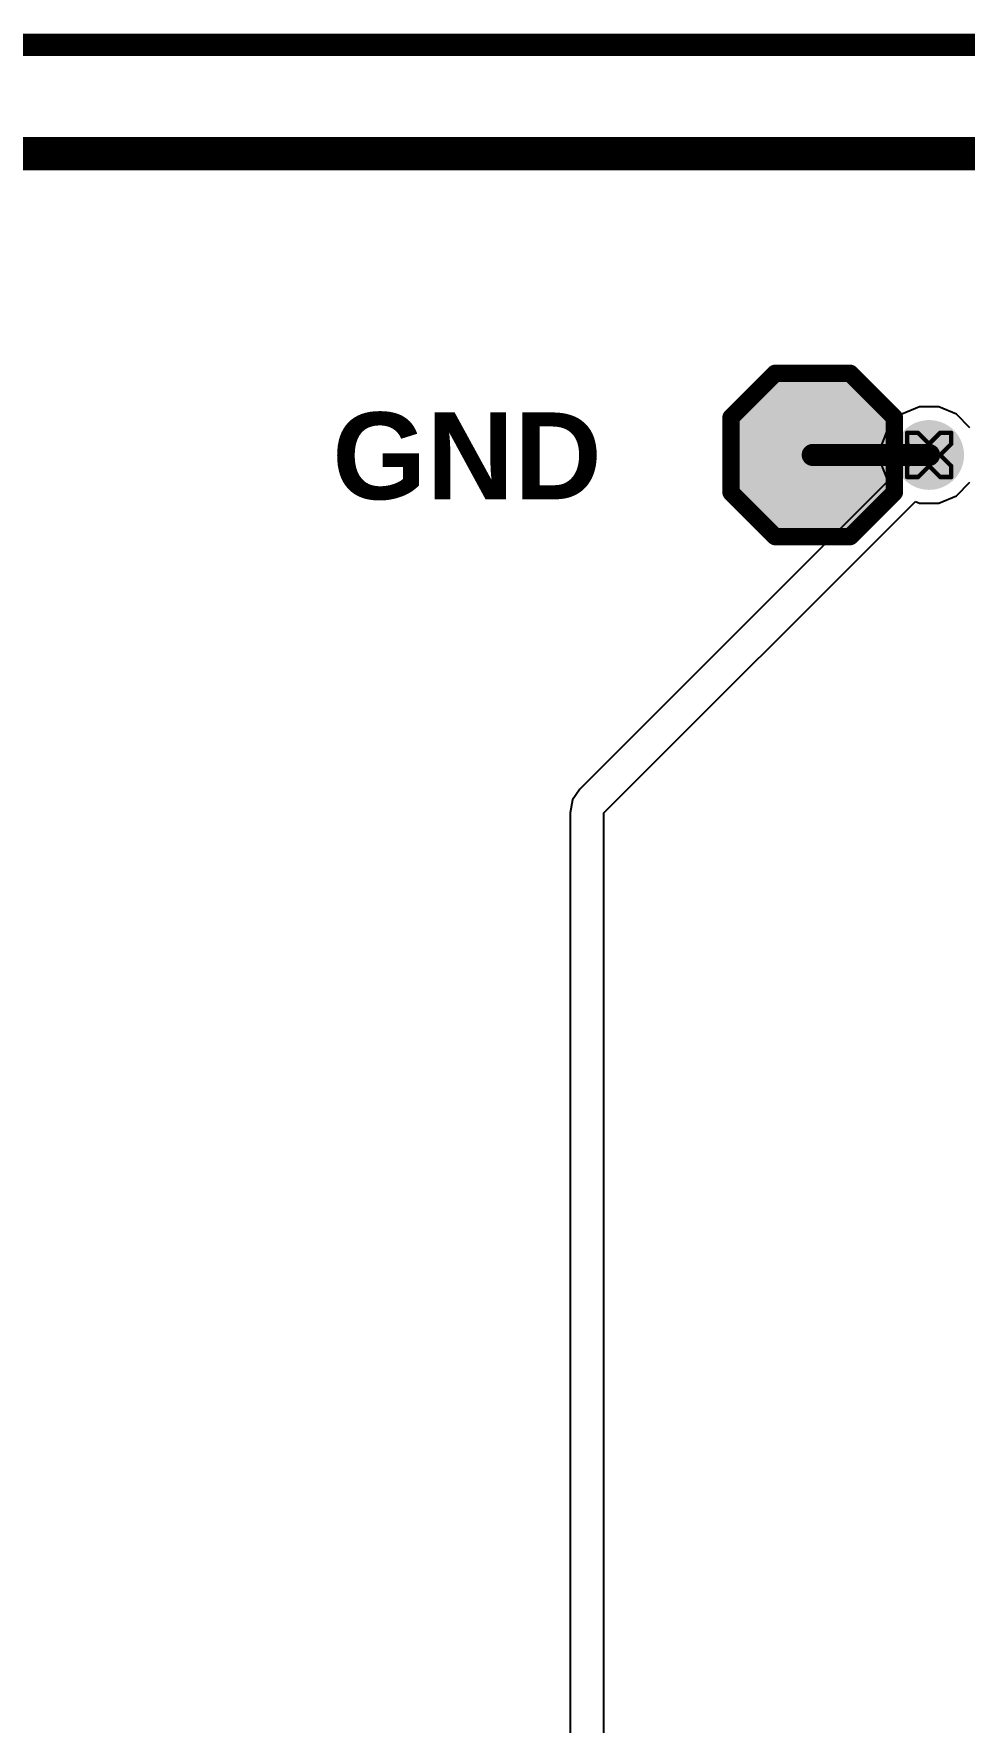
# Model space of a CAD drawing. Header units: inches. Extents: x 0 to 5379, y 0 to 5429.
# Drawn here: x 48.04 to 58.75, y 88.91 to 108.35 of the extents above; entities that cross this region are included whole.
import ezdxf

# ---------------------------------------------------------------- set-up
doc = ezdxf.new("R2010")
doc.units = ezdxf.units.IN
for name, color, linetype in [('Bottom Layer', 5, 'Continuous'), ('Bottom Solder', 6, 'Continuous'), ('Drill Drawing', 1, 'Continuous'), ('GND01', 16, 'Continuous'), ('GND02', 76, 'Continuous'), ('PWR', 156, 'Continuous'), ('SIG 01', 90, 'Continuous'), ('Top Layer', 1, 'Continuous'), ('Top Overlay', 2, 'Continuous'), ('Top Paste', 8, 'Continuous'), ('Top Solder', 216, 'Continuous'), ('Via Holes', 16, 'Continuous')]:
    doc.layers.add(name, color=color, linetype=linetype)
doc.styles.add('Arial_Bold', font='', dxfattribs={"height": 0.2})
doc.styles.get('Arial_Bold').set_extended_font_data('Arial', bold=True)

# ---------------------------------------------------------------- blocks, each defined once
blk = doc.blocks.new('T__________185')
at = {"layer": 'Top Layer'}
blk.add_hatch(color=1, dxfattribs=at).paths.add_polyline_path([(0.381, 0.762), (-0.381, 0.762), (-0.762, 0.381), (-0.762, -0.381), (-0.381, -0.762), (0.381, -0.762), (0.762, -0.381), (0.762, 0.381)])
at = {"layer": 'Top Paste'}
blk.add_hatch(color=8, dxfattribs=at).paths.add_polyline_path([(0.381, 0.762), (-0.381, 0.762), (-0.762, 0.381), (-0.762, -0.381), (-0.381, -0.762), (0.381, -0.762), (0.762, -0.381), (0.762, 0.381)])
at = {"layer": 'Top Solder'}
blk.add_hatch(color=216, dxfattribs=at).paths.add_polyline_path([(0.432, 0.864), (-0.432, 0.864), (-0.864, 0.432), (-0.864, -0.432), (-0.432, -0.864), (0.432, -0.864), (0.864, -0.432), (0.864, 0.432)])
at = {"layer": 'Top Overlay'}
for points in [[(-0.432, 0.94, 0.2, 0.2, 0), (-0.94, 0.432, 0.2, 0.2, 0)], [(0.432, 0.94, 0.2, 0.2, 0), (-0.432, 0.94, 0.2, 0.2, 0)], [(0.94, 0.432, 0.2, 0.2, 0), (0.432, 0.94, 0.2, 0.2, 0)], [(-0.94, 0.432, 0.2, 0.2, 0), (-0.94, -0.432, 0.2, 0.2, 0)], [(0.94, 0.432, 0.2, 0.2, 0), (0.94, -0.432, 0.2, 0.2, 0)], [(-0.432, -0.94, 0.2, 0.2, 0), (-0.94, -0.432, 0.2, 0.2, 0)], [(0.94, -0.432, 0.2, 0.2, 0), (0.432, -0.94, 0.2, 0.2, 0)], [(0.432, -0.94, 0.2, 0.2, 0), (-0.432, -0.94, 0.2, 0.2, 0)]]:
    blk.add_lwpolyline(points, format="xyseb", dxfattribs=at)
for points in [[(-0.482, 0.94, 0.1, 0.1, 1), (-0.382, 0.94, 0.1, 0.1, 1)], [(-0.482, 0.94, 0.1, 0.1, 1), (-0.382, 0.94, 0.1, 0.1, 1)], [(0.382, 0.94, 0.1, 0.1, 1), (0.482, 0.94, 0.1, 0.1, 1)], [(0.382, 0.94, 0.1, 0.1, 1), (0.482, 0.94, 0.1, 0.1, 1)], [(-0.99, 0.432, 0.1, 0.1, 1), (-0.89, 0.432, 0.1, 0.1, 1)], [(-0.99, 0.432, 0.1, 0.1, 1), (-0.89, 0.432, 0.1, 0.1, 1)], [(0.89, 0.432, 0.1, 0.1, 1), (0.99, 0.432, 0.1, 0.1, 1)], [(0.89, 0.432, 0.1, 0.1, 1), (0.99, 0.432, 0.1, 0.1, 1)], [(-0.99, -0.432, 0.1, 0.1, 1), (-0.89, -0.432, 0.1, 0.1, 1)], [(-0.99, -0.432, 0.1, 0.1, 1), (-0.89, -0.432, 0.1, 0.1, 1)], [(0.89, -0.432, 0.1, 0.1, 1), (0.99, -0.432, 0.1, 0.1, 1)], [(0.89, -0.432, 0.1, 0.1, 1), (0.99, -0.432, 0.1, 0.1, 1)], [(-0.482, -0.94, 0.1, 0.1, 1), (-0.382, -0.94, 0.1, 0.1, 1)], [(-0.482, -0.94, 0.1, 0.1, 1), (-0.382, -0.94, 0.1, 0.1, 1)], [(0.382, -0.94, 0.1, 0.1, 1), (0.482, -0.94, 0.1, 0.1, 1)], [(0.382, -0.94, 0.1, 0.1, 1), (0.482, -0.94, 0.1, 0.1, 1)]]:
    blk.add_lwpolyline(points, format="xyseb", close=True, dxfattribs=at)

msp = doc.modelspace()

# ---------------------------------------------------------------- hatches: boundary and pattern name
at = {"layer": 'Bottom Layer'}
h = msp.add_hatch(color=5, dxfattribs=at)
edge = h.paths.add_edge_path()
edge.add_arc((58.344, 103.5), 0.3, 0, 360)
at = {"layer": 'Bottom Solder'}
h = msp.add_hatch(color=6, dxfattribs=at)
edge = h.paths.add_edge_path()
edge.add_arc((58.344, 103.5), 0.402, 0, 360)
at = {"layer": 'GND01'}
h = msp.add_hatch(color=16, dxfattribs=at)
edge = h.paths.add_edge_path()
edge.add_arc((58.344, 103.5), 0.3, 0, 360)
at = {"layer": 'GND02'}
h = msp.add_hatch(color=76, dxfattribs=at)
edge = h.paths.add_edge_path()
edge.add_arc((58.344, 103.5), 0.3, 0, 360)
at = {"layer": 'PWR'}
h = msp.add_hatch(color=156, dxfattribs=at)
edge = h.paths.add_edge_path()
edge.add_arc((58.344, 103.5), 0.3, 0, 360)
at = {"layer": 'SIG 01'}
h = msp.add_hatch(color=90, dxfattribs=at)
edge = h.paths.add_edge_path()
edge.add_arc((58.344, 103.5), 0.3, 0, 360)
at = {"layer": 'Top Layer'}
h = msp.add_hatch(color=1, dxfattribs=at)
edge = h.paths.add_edge_path()
edge.add_arc((58.344, 103.5), 0.3, 0, 360)
at = {"layer": 'Top Solder'}
h = msp.add_hatch(color=216, dxfattribs=at)
edge = h.paths.add_edge_path()
edge.add_arc((58.344, 103.5), 0.402, 0, 360)
at = {"layer": 'Via Holes'}
h = msp.add_hatch(color=7, dxfattribs=at)
edge = h.paths.add_edge_path()
edge.add_arc((58.344, 103.5), 0.15, 0, 360)

# ---------------------------------------------------------------- linework, layer by layer
at = {"layer": 'Drill Drawing'}
for points in [[(58.09, 103.627, 0.0508, 0.0508, 0), (58.09, 103.754, 0.0508, 0.0508, 0)], [(58.09, 103.754, 0.0508, 0.0508, 0), (58.217, 103.754, 0.0508, 0.0508, 0)], [(58.09, 103.627, 0.0508, 0.0508, 0), (58.217, 103.5, 0.0508, 0.0508, 0)], [(58.217, 103.754, 0.0508, 0.0508, 0), (58.344, 103.627, 0.0508, 0.0508, 0)], [(58.344, 103.627, 0.0508, 0.0508, 0), (58.471, 103.754, 0.0508, 0.0508, 0)], [(58.471, 103.754, 0.0508, 0.0508, 0), (58.598, 103.754, 0.0508, 0.0508, 0)], [(58.471, 103.5, 0.0508, 0.0508, 0), (58.598, 103.627, 0.0508, 0.0508, 0)], [(58.598, 103.627, 0.0508, 0.0508, 0), (58.598, 103.754, 0.0508, 0.0508, 0)], [(58.09, 103.373, 0.0508, 0.0508, 0), (58.217, 103.5, 0.0508, 0.0508, 0)], [(58.471, 103.5, 0.0508, 0.0508, 0), (58.598, 103.373, 0.0508, 0.0508, 0)], [(58.09, 103.246, 0.0508, 0.0508, 0), (58.09, 103.373, 0.0508, 0.0508, 0)], [(58.09, 103.246, 0.0508, 0.0508, 0), (58.217, 103.246, 0.0508, 0.0508, 0)], [(58.217, 103.246, 0.0508, 0.0508, 0), (58.344, 103.373, 0.0508, 0.0508, 0)], [(58.344, 103.373, 0.0508, 0.0508, 0), (58.471, 103.246, 0.0508, 0.0508, 0)], [(58.471, 103.246, 0.0508, 0.0508, 0), (58.598, 103.246, 0.0508, 0.0508, 0)], [(58.598, 103.246, 0.0508, 0.0508, 0), (58.598, 103.373, 0.0508, 0.0508, 0)]]:
    msp.add_lwpolyline(points, format="xyseb", dxfattribs=at)
for points in [[(58.077, 103.754, 0.0254, 0.0254, 1), (58.102, 103.754, 0.0254, 0.0254, 1)], [(58.077, 103.754, 0.0254, 0.0254, 1), (58.102, 103.754, 0.0254, 0.0254, 1)], [(58.077, 103.627, 0.0254, 0.0254, 1), (58.102, 103.627, 0.0254, 0.0254, 1)], [(58.077, 103.627, 0.0254, 0.0254, 1), (58.102, 103.627, 0.0254, 0.0254, 1)], [(58.204, 103.754, 0.0254, 0.0254, 1), (58.229, 103.754, 0.0254, 0.0254, 1)], [(58.204, 103.754, 0.0254, 0.0254, 1), (58.229, 103.754, 0.0254, 0.0254, 1)], [(58.331, 103.627, 0.0254, 0.0254, 1), (58.356, 103.627, 0.0254, 0.0254, 1)], [(58.331, 103.627, 0.0254, 0.0254, 1), (58.356, 103.627, 0.0254, 0.0254, 1)], [(58.458, 103.754, 0.0254, 0.0254, 1), (58.483, 103.754, 0.0254, 0.0254, 1)], [(58.458, 103.754, 0.0254, 0.0254, 1), (58.483, 103.754, 0.0254, 0.0254, 1)], [(58.585, 103.754, 0.0254, 0.0254, 1), (58.611, 103.754, 0.0254, 0.0254, 1)], [(58.585, 103.754, 0.0254, 0.0254, 1), (58.611, 103.754, 0.0254, 0.0254, 1)], [(58.585, 103.627, 0.0254, 0.0254, 1), (58.611, 103.627, 0.0254, 0.0254, 1)], [(58.585, 103.627, 0.0254, 0.0254, 1), (58.611, 103.627, 0.0254, 0.0254, 1)], [(58.204, 103.5, 0.0254, 0.0254, 1), (58.229, 103.5, 0.0254, 0.0254, 1)], [(58.204, 103.5, 0.0254, 0.0254, 1), (58.229, 103.5, 0.0254, 0.0254, 1)], [(58.458, 103.5, 0.0254, 0.0254, 1), (58.483, 103.5, 0.0254, 0.0254, 1)], [(58.458, 103.5, 0.0254, 0.0254, 1), (58.483, 103.5, 0.0254, 0.0254, 1)], [(58.077, 103.373, 0.0254, 0.0254, 1), (58.102, 103.373, 0.0254, 0.0254, 1)], [(58.077, 103.373, 0.0254, 0.0254, 1), (58.102, 103.373, 0.0254, 0.0254, 1)], [(58.077, 103.246, 0.0254, 0.0254, 1), (58.102, 103.246, 0.0254, 0.0254, 1)], [(58.077, 103.246, 0.0254, 0.0254, 1), (58.102, 103.246, 0.0254, 0.0254, 1)], [(58.204, 103.246, 0.0254, 0.0254, 1), (58.229, 103.246, 0.0254, 0.0254, 1)], [(58.204, 103.246, 0.0254, 0.0254, 1), (58.229, 103.246, 0.0254, 0.0254, 1)], [(58.331, 103.373, 0.0254, 0.0254, 1), (58.356, 103.373, 0.0254, 0.0254, 1)], [(58.331, 103.373, 0.0254, 0.0254, 1), (58.356, 103.373, 0.0254, 0.0254, 1)], [(58.458, 103.246, 0.0254, 0.0254, 1), (58.483, 103.246, 0.0254, 0.0254, 1)], [(58.458, 103.246, 0.0254, 0.0254, 1), (58.483, 103.246, 0.0254, 0.0254, 1)], [(58.585, 103.373, 0.0254, 0.0254, 1), (58.611, 103.373, 0.0254, 0.0254, 1)], [(58.585, 103.373, 0.0254, 0.0254, 1), (58.611, 103.373, 0.0254, 0.0254, 1)], [(58.585, 103.246, 0.0254, 0.0254, 1), (58.611, 103.246, 0.0254, 0.0254, 1)], [(58.585, 103.246, 0.0254, 0.0254, 1), (58.611, 103.246, 0.0254, 0.0254, 1)]]:
    msp.add_lwpolyline(points, format="xyseb", close=True, dxfattribs=at)
at = {"layer": 'PWR'}
for p, q in [((58.234, 104.054), (58.03, 103.97)), ((58.454, 104.054), (58.234, 104.054)), ((58.658, 103.97), (58.454, 104.054)), ((58.03, 103.97), (57.874, 103.814)), ((58.813, 103.814), (58.658, 103.97)), ((57.874, 103.814), (57.79, 103.61)), ((57.79, 103.61), (57.79, 103.39)), ((57.79, 103.39), (57.869, 103.199)), ((57.869, 103.199), (54.324, 99.653)), ((58.658, 103.031), (58.813, 103.186)), ((54.598, 99.379), (58.186, 102.966)), ((58.186, 102.966), (58.234, 102.946)), ((58.234, 102.946), (58.454, 102.946)), ((58.454, 102.946), (58.658, 103.031)), ((54.324, 99.653), (54.239, 99.527)), ((54.239, 99.527), (54.21, 99.379)), ((54.21, 99.379), (54.21, 56.857)), ((54.598, 56.857), (54.598, 99.379))]:
    msp.add_line(p, q, dxfattribs=at)
at = {"layer": 'Top Layer'}
for points in [[(23.043, 108.223, 0.254, 0.254, 0), (98.536, 108.223, 0.254, 0.254, 0)], [(33.189, 106.97, 0.381, 0.381, 0), (74.159, 106.97, 0.381, 0.381, 0)], [(57.003, 103.5, 0.254, 0.254, 0), (58.344, 103.5, 0.254, 0.254, 0)]]:
    msp.add_lwpolyline(points, format="xyseb", dxfattribs=at)
for points in [[(56.94, 103.5, 0.127, 0.127, 1), (57.067, 103.5, 0.127, 0.127, 1)], [(58.28, 103.5, 0.127, 0.127, 1), (58.407, 103.5, 0.127, 0.127, 1)]]:
    msp.add_lwpolyline(points, format="xyseb", close=True, dxfattribs=at)

# ---------------------------------------------------------------- block references
at = {"rotation": 180}
msp.add_blockref('T__________185', (57.003, 103.5), dxfattribs=at)

# ---------------------------------------------------------------- texts
at = {"layer": 'Top Overlay', "style": 'Arial_Bold'}
msp.add_text('GND', height=1, dxfattribs=at).set_placement((51.471, 102.99))

doc.saveas('drawing.dxf')
